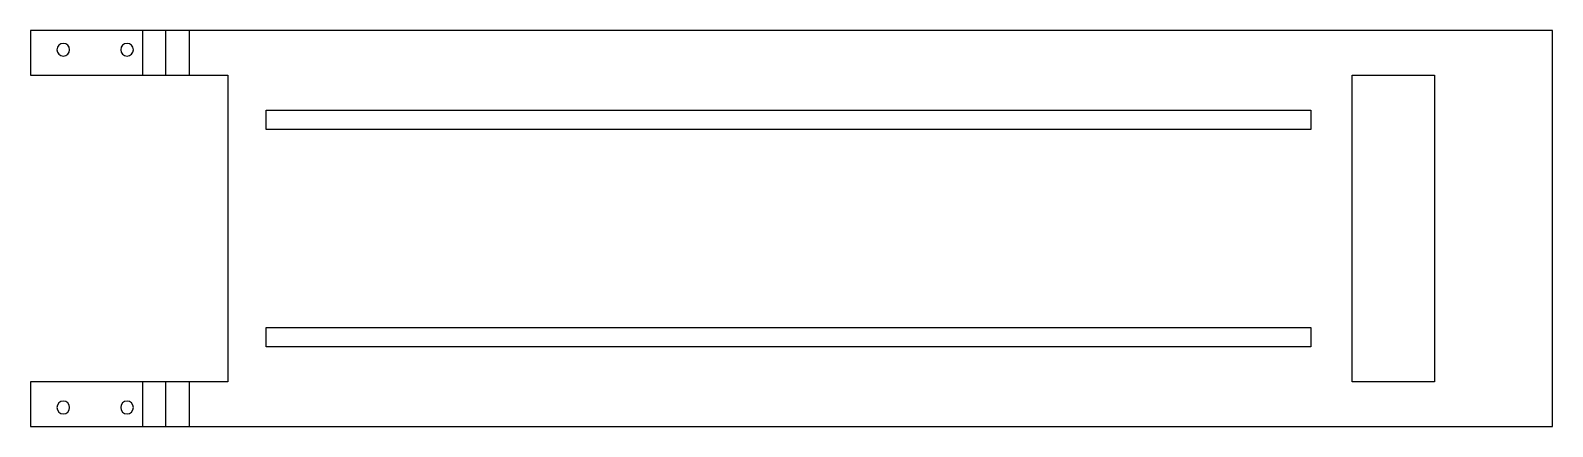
# Model space of a CAD drawing. Header units: millimetres. Extents: x 0 to 238, y 0 to 62.
import ezdxf

# ---------------------------------------------------------------- set-up
doc = ezdxf.new("R2010")
doc.units = ezdxf.units.MM

msp = doc.modelspace()

# ---------------------------------------------------------------- linework, layer by layer
at = {"layer": 'BEND'}
for p, q in [((21.22, 55), (21.22, 62)), ((21.22, 0), (21.22, 7))]:
    msp.add_line(p, q, dxfattribs=at)
at = {"layer": 'BEND_EXTENT'}
for p, q in [((17.6, 55), (17.6, 62)), ((24.84, 62), (24.84, 55)), ((17.6, 0), (17.6, 7)), ((24.84, 7), (24.84, 0))]:
    msp.add_line(p, q, dxfattribs=at)
at = {"layer": 'INTERIOR_PROFILES'}
for points in [[(219.94, 55), (219.94, 7), (207.06, 7), (207.06, 55)], [(200.56, 49.5), (200.56, 46.5), (36.94, 46.5), (36.94, 49.5)], [(36.94, 15.5), (200.56, 15.5), (200.56, 12.5), (36.94, 12.5)]]:
    msp.add_lwpolyline(points, close=True, dxfattribs=at)
at = {"layer": 'INTERIOR_PROFILES', "extrusion": (0, 0, -1)}
for centre in [(-5.14, 58.98), (-15.14, 58.98), (-5.14, 2.98), (-15.14, 2.98)]:
    msp.add_circle(centre, 1, dxfattribs=at)
at = {"layer": 'OUTER_PROFILES'}
msp.add_lwpolyline([(238.44, 62), (0, 62), (0, 55), (30.94, 55), (30.94, 7), (0, 7), (0, 0), (238.44, 0)], close=True, dxfattribs=at)

doc.saveas('drawing.dxf')
